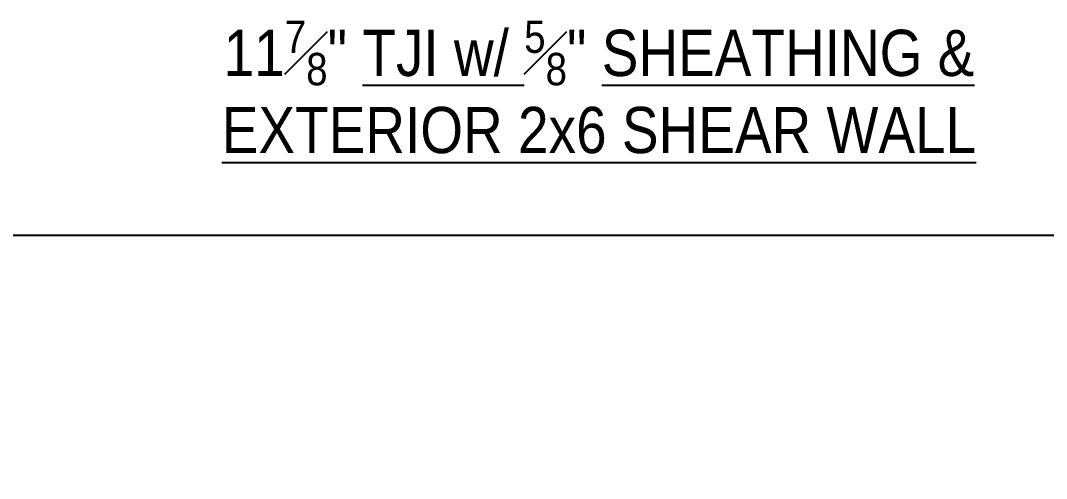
# Model space of a CAD drawing. Header units: inches. Extents: x -2661 to 42767, y -1222 to 9099.
# Drawn here: x -1139.9 to -1073.4, y 3407.8 to 3437.5 of the extents above; entities that cross this region are included whole.
import ezdxf
from ezdxf import colors
from ezdxf.entities.mleader import LeaderData, LeaderLine
from ezdxf.math import Vec2, Vec3

# ---------------------------------------------------------------- set-up
doc = ezdxf.new("R2010")
doc.units = ezdxf.units.IN
doc.header["$LTSCALE"] = 12
doc.header["$MEASUREMENT"] = 0
doc.layers.get('0').update_dxf_attribs({"linetype": 'CONTINUOUS'})
doc.layers.add('S-ANNO-GRID-NONPLOT', color=251, linetype='CONTINUOUS', plot=False)
doc.layers.add('S-ANNO-NOTE', color=4, linetype='CONTINUOUS')
doc.styles.add('Arial', font='arial.ttf', dxfattribs={"width": 0.85})

# ---------------------------------------------------------------- blocks, each defined once
blk = doc.blocks.new('Se_24x36_STARTERS_GRID')
blk.add_line((-186.418, 184), (-93.209, 184))

msp = doc.modelspace()

# ---------------------------------------------------------------- block references
at = {"layer": 'S-ANNO-GRID-NONPLOT'}
msp.add_blockref('Se_24x36_STARTERS_GRID', (-962.77277, 3239.54657), dxfattribs=at)

# ---------------------------------------------------------------- texts
at = {"layer": 'S-ANNO-NOTE', "color": 191, "insert": (-1102.38977, 3428.82357), "char_height": 3, "width": 65.8560683, "attachment_point": 8, "style": 'Arial'}
msp.add_mtext('\\A1;11{\\H0.7x;\\S7#8;}" {\\LTJI w/ \\H0.7x;\\l\\S5#8;\\H1.42857x;"\\L SHEATHING \\H1x;& EXTERIOR 2x6 SHEAR WALL}', dxfattribs=at)

# ---------------------------------------------------------------- leaders
at = {"layer": 'S-ANNO-NOTE'}
ml = msp.add_multileader_mtext('Standard', dxfattribs=at)
ml.set_content('\\A1;3x MIN. TOP FLANGE NAILER', color=256, style='Arial')
ml.set_leader_properties(color=2)
ml.build(insert=Vec2(0, 0))
ml.multileader.update_dxf_attribs({"dogleg_length": 0.36, "arrow_head_size": 1.3125, "scale": 12})
ctx = ml.context
ctx.base_point, ctx.scale, ctx.char_height, ctx.arrow_head_size, ctx.landing_gap_size, ctx.plane_origin = Vec3(-1183.01731, 3409.67222), 12, 1.125, 1.3125, 0.75, Vec3(-1283.14485, 3640.67326)
notes = []
notes.append((ctx, [(0, (1, 1, 0), (-1184.51731, 3409.67222), (1, 0), 1.5, [(0, [(-1193.20819, 3393.70391)], 0, [])])]))
ctx.mtext.insert, ctx.mtext.rotation, ctx.mtext.width, ctx.mtext.flow_direction = Vec3(-1182.26731, 3410.24432), 6.28318531, 12.4831624, 5
for ctx, leaders in notes:
    for number, flags, end, landing, length, lines in leaders:
        leader = LeaderData()
        leader.index, (leader.has_last_leader_line, leader.has_dogleg_vector, leader.attachment_direction) = number, flags
        leader.last_leader_point, leader.dogleg_vector, leader.dogleg_length = Vec3(end), Vec3(landing), length
        for number, points, colour, breaks in lines:
            line = LeaderLine()
            line.index, line.vertices, line.color, line.breaks = number, Vec3.list(points), colors.encode_raw_color(colour), breaks
            leader.lines.append(line)
        ctx.leaders.append(leader)

doc.saveas('drawing.dxf')
